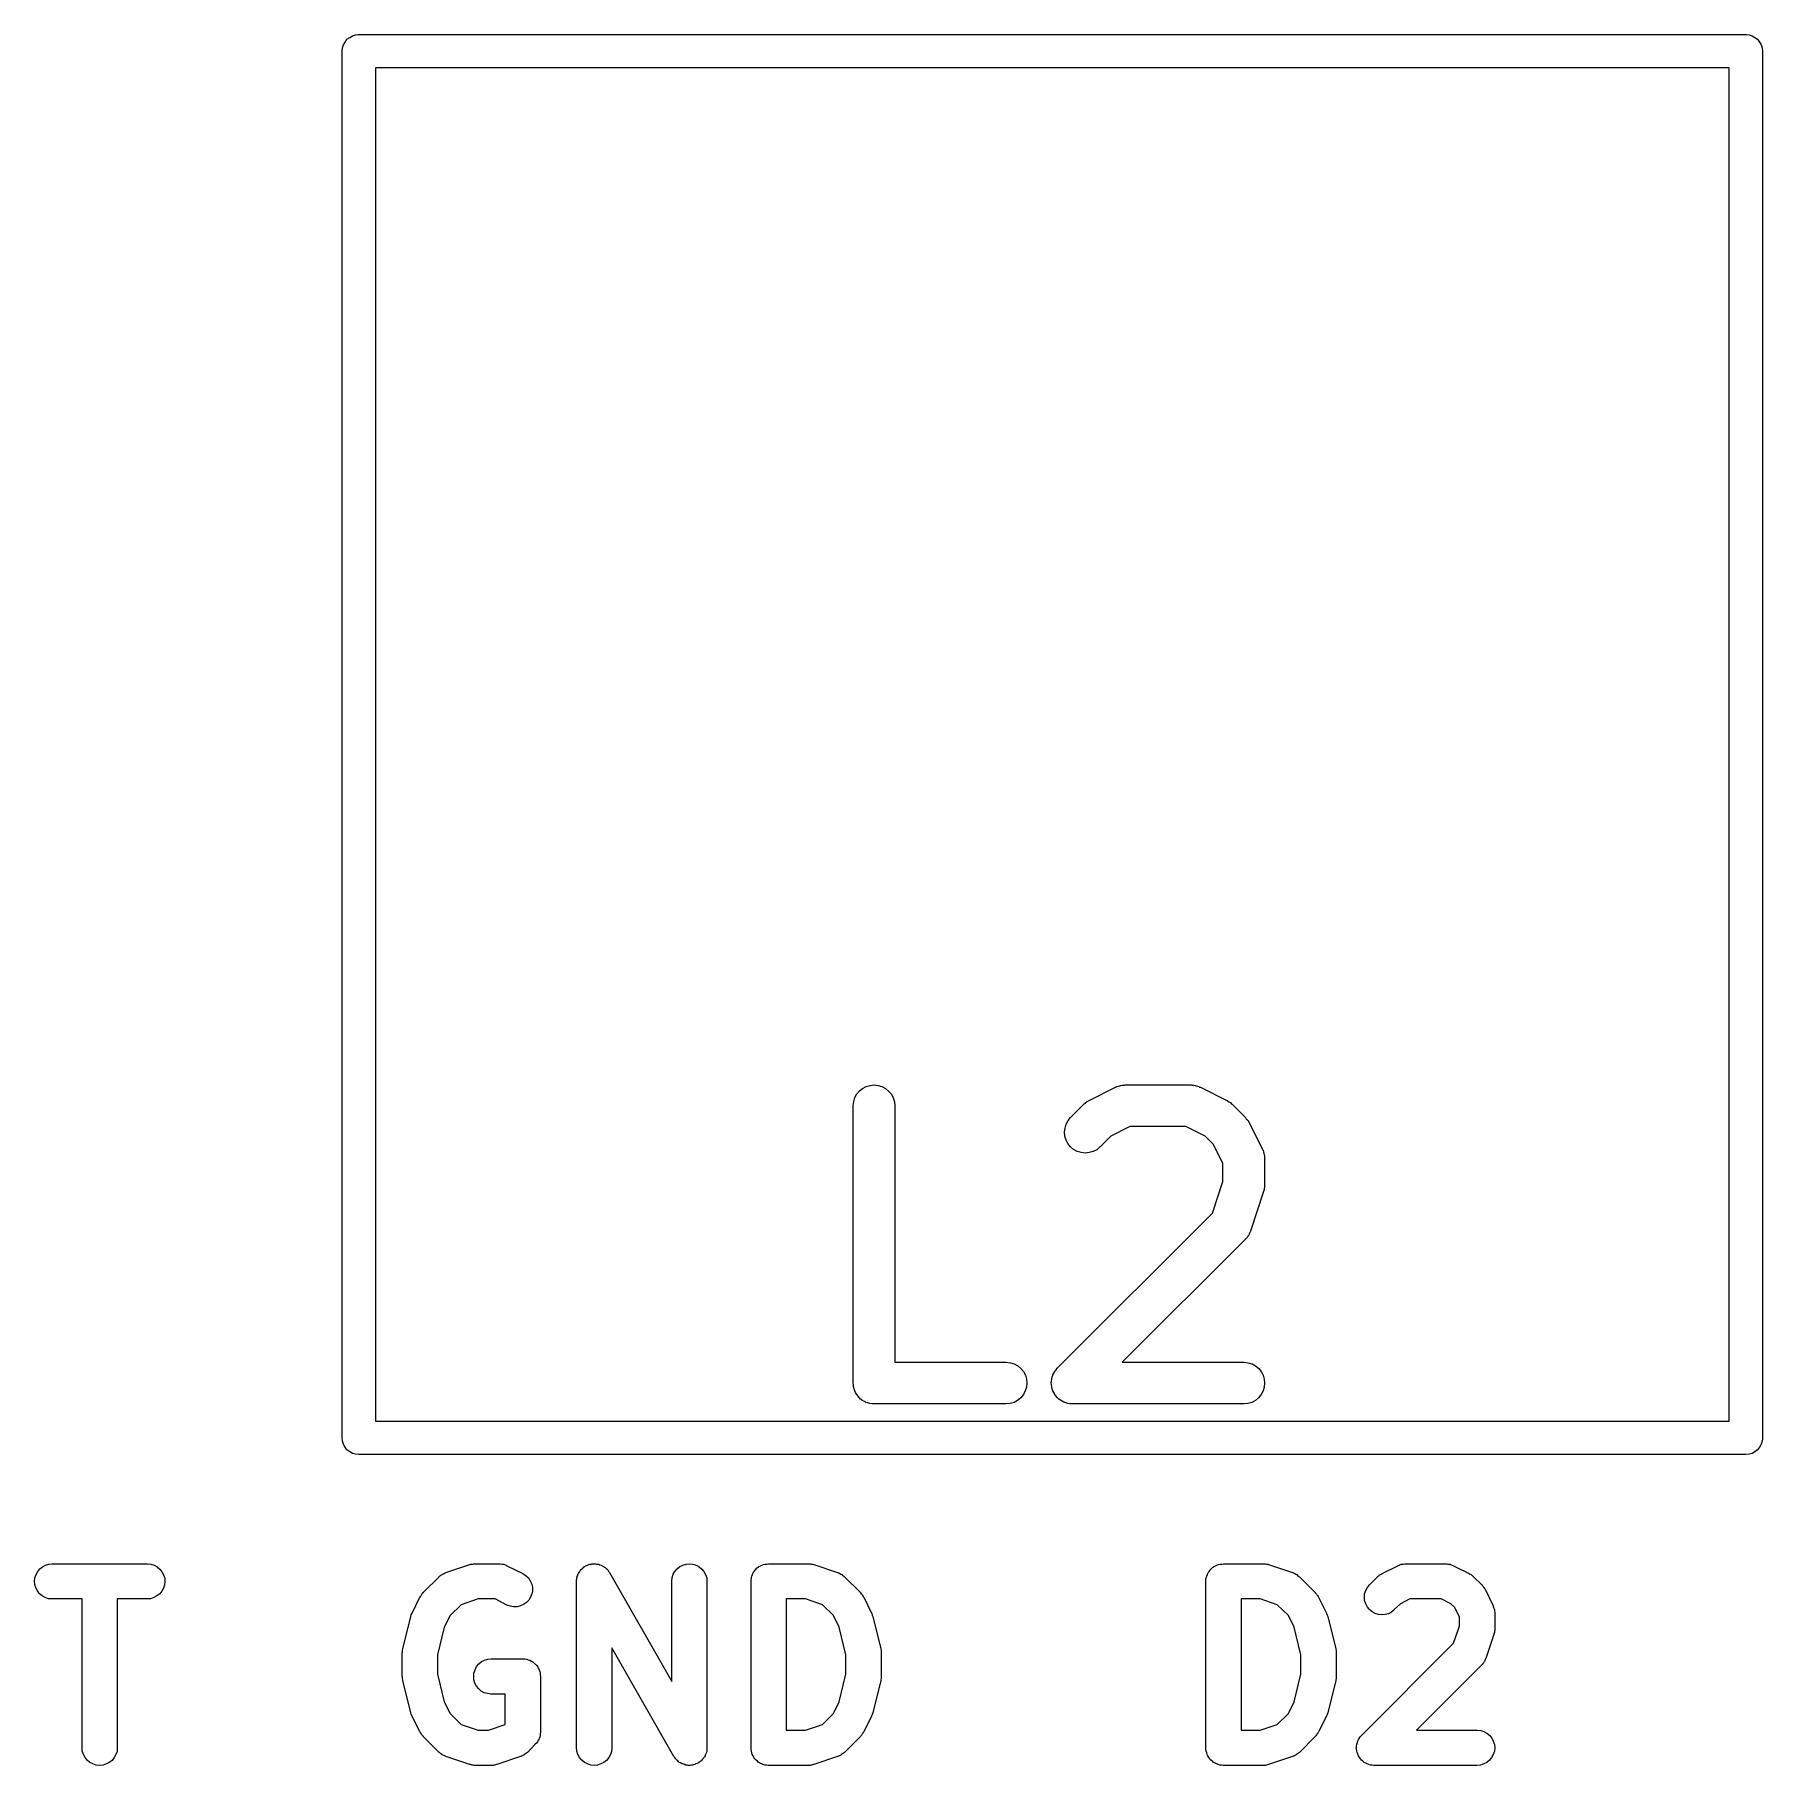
# Model space of a CAD drawing. Extents: x 100.6 to 144.5, y -108 to -92.
# Drawn here: x 111.33 to 117.56, y -106.43 to -100.19 of the extents above; entities that cross this region are included whole.
import ezdxf

# ---------------------------------------------------------------- set-up
doc = ezdxf.new("R2010")
doc.units = 0
doc.header["$MEASUREMENT"] = 0
doc.layers.add('BLACK', color=7, linetype='CONTINUOUS')

msp = doc.modelspace()

# ---------------------------------------------------------------- linework, layer by layer
at = {"layer": 'BLACK', "linetype": 'CONTINUOUS'}
for p, q in [((112.441, -100.238), (112.444, -100.227)), ((112.444, -100.227), (112.45, -100.217)), ((112.45, -100.217), (112.457, -100.207)), ((112.457, -100.207), (112.467, -100.2)), ((112.467, -100.2), (112.477, -100.194)), ((112.477, -100.194), (112.488, -100.191)), ((112.488, -100.191), (112.497, -100.19)), ((112.497, -100.19), (112.497, -100.19)), ((112.497, -100.19), (112.5, -100.19)), ((112.5, -100.19), (112.503, -100.19)), ((112.503, -100.19), (117.497, -100.19)), ((117.497, -100.19), (117.5, -100.19)), ((117.5, -100.19), (117.503, -100.19)), ((117.503, -100.19), (117.503, -100.19)), ((117.503, -100.19), (117.512, -100.191)), ((117.512, -100.191), (117.523, -100.194)), ((117.523, -100.194), (117.533, -100.2)), ((117.533, -100.2), (117.543, -100.207)), ((117.543, -100.207), (117.55, -100.217)), ((117.55, -100.217), (117.556, -100.227)), ((117.556, -100.227), (117.559, -100.238)), ((112.44, -100.25), (112.441, -100.238)), ((112.44, -100.253), (112.44, -100.25)), ((112.44, -105.247), (112.44, -100.253)), ((117.559, -100.238), (117.56, -100.25)), ((117.56, -100.25), (117.56, -100.253)), ((117.56, -100.253), (117.56, -105.247)), ((112.56, -100.31), (112.56, -105.19)), ((117.44, -100.31), (112.56, -100.31)), ((117.44, -105.19), (117.44, -100.31)), ((114.282, -104.051), (114.284, -104.037)), ((114.284, -104.037), (114.288, -104.023)), ((114.288, -104.023), (114.295, -104.01)), ((114.295, -104.01), (114.305, -103.999)), ((114.305, -103.999), (114.316, -103.99)), ((114.316, -103.99), (114.329, -103.983)), ((114.329, -103.983), (114.343, -103.979)), ((114.343, -103.979), (114.358, -103.977)), ((114.358, -103.977), (114.372, -103.979)), ((114.372, -103.979), (114.386, -103.983)), ((114.386, -103.983), (114.399, -103.99)), ((114.399, -103.99), (114.41, -104)), ((114.41, -104), (114.42, -104.011)), ((114.42, -104.011), (114.426, -104.024)), ((114.426, -104.024), (114.431, -104.038)), ((115.123, -104.039), (115.126, -104.037)), ((115.126, -104.037), (115.13, -104.035)), ((115.13, -104.035), (115.133, -104.033)), ((115.133, -104.033), (115.228, -103.985)), ((115.228, -103.985), (115.229, -103.985)), ((115.229, -103.985), (115.231, -103.984)), ((115.231, -103.984), (115.233, -103.983)), ((115.233, -103.983), (115.238, -103.982)), ((115.238, -103.982), (115.243, -103.98)), ((115.243, -103.98), (115.245, -103.979)), ((115.245, -103.979), (115.247, -103.979)), ((115.247, -103.979), (115.252, -103.978)), ((115.252, -103.978), (115.258, -103.978)), ((115.258, -103.978), (115.26, -103.978)), ((115.26, -103.978), (115.262, -103.977)), ((115.262, -103.977), (115.5, -103.977)), ((115.5, -103.977), (115.501, -103.977)), ((115.501, -103.977), (115.503, -103.978)), ((115.503, -103.978), (115.505, -103.978)), ((115.505, -103.978), (115.511, -103.978)), ((115.511, -103.978), (115.516, -103.979)), ((115.516, -103.979), (115.518, -103.98)), ((115.518, -103.98), (115.52, -103.98)), ((115.52, -103.98), (115.525, -103.982)), ((115.525, -103.982), (115.53, -103.983)), ((115.53, -103.983), (115.531, -103.985)), ((115.531, -103.985), (115.534, -103.985)), ((115.534, -103.985), (115.629, -104.033)), ((115.629, -104.033), (115.63, -104.033)), ((115.63, -104.033), (115.633, -104.036)), ((115.633, -104.036), (115.637, -104.038)), ((114.282, -104.052), (114.282, -104.051)), ((114.282, -105.052), (114.282, -104.052)), ((114.431, -104.038), (114.432, -104.052)), ((114.432, -104.052), (114.432, -104.977)), ((115.057, -104.106), (115.066, -104.095)), ((115.066, -104.095), (115.114, -104.047)), ((115.114, -104.046), (115.118, -104.044)), ((115.114, -104.047), (115.114, -104.046)), ((115.118, -104.044), (115.121, -104.041)), ((115.121, -104.041), (115.123, -104.039)), ((115.637, -104.038), (115.639, -104.04)), ((115.639, -104.04), (115.642, -104.041)), ((115.642, -104.041), (115.645, -104.044)), ((115.645, -104.044), (115.648, -104.047)), ((115.648, -104.047), (115.696, -104.095)), ((115.696, -104.095), (115.697, -104.095)), ((115.697, -104.095), (115.699, -104.099)), ((115.699, -104.099), (115.702, -104.102)), ((115.044, -104.147), (115.046, -104.133)), ((115.045, -104.162), (115.044, -104.147)), ((115.05, -104.176), (115.045, -104.162)), ((115.046, -104.133), (115.05, -104.119)), ((115.05, -104.119), (115.057, -104.106)), ((115.211, -104.162), (115.172, -104.201)), ((115.28, -104.127), (115.211, -104.162)), ((115.482, -104.127), (115.28, -104.127)), ((115.551, -104.162), (115.482, -104.127)), ((115.581, -104.192), (115.551, -104.162)), ((115.702, -104.102), (115.704, -104.104)), ((115.704, -104.104), (115.706, -104.107)), ((115.706, -104.107), (115.708, -104.111)), ((115.708, -104.111), (115.71, -104.114)), ((115.71, -104.114), (115.758, -104.209)), ((115.056, -104.189), (115.05, -104.176)), ((115.066, -104.2), (115.056, -104.189)), ((115.077, -104.21), (115.066, -104.2)), ((115.09, -104.217), (115.077, -104.21)), ((115.104, -104.221), (115.09, -104.217)), ((115.118, -104.223), (115.104, -104.221)), ((115.133, -104.221), (115.118, -104.223)), ((115.147, -104.217), (115.133, -104.221)), ((115.16, -104.211), (115.147, -104.217)), ((115.171, -104.201), (115.16, -104.211)), ((115.172, -104.201), (115.171, -104.201)), ((115.615, -104.261), (115.581, -104.192)), ((115.758, -104.209), (115.758, -104.21)), ((115.758, -104.21), (115.759, -104.212)), ((115.759, -104.212), (115.76, -104.214)), ((115.76, -104.214), (115.761, -104.219)), ((115.761, -104.219), (115.763, -104.224)), ((115.763, -104.224), (115.763, -104.226)), ((115.615, -104.326), (115.615, -104.261)), ((115.763, -104.226), (115.764, -104.228)), ((115.764, -104.228), (115.765, -104.233)), ((115.765, -104.233), (115.765, -104.238)), ((115.765, -104.238), (115.765, -104.241)), ((115.765, -104.241), (115.765, -104.243)), ((115.765, -104.243), (115.765, -104.338)), ((115.577, -104.44), (115.615, -104.326)), ((115.765, -104.348), (115.764, -104.351)), ((115.765, -104.338), (115.765, -104.339)), ((115.765, -104.339), (115.765, -104.343)), ((115.765, -104.343), (115.765, -104.348)), ((115.762, -104.362), (115.714, -104.505)), ((115.763, -104.358), (115.762, -104.362)), ((115.764, -104.354), (115.763, -104.358)), ((115.764, -104.351), (115.764, -104.354)), ((115.018, -104.999), (115.577, -104.44)), ((115.696, -104.534), (115.252, -104.977)), ((115.697, -104.532), (115.696, -104.534)), ((115.699, -104.531), (115.697, -104.532)), ((115.702, -104.527), (115.699, -104.531)), ((115.705, -104.523), (115.702, -104.527)), ((115.706, -104.521), (115.705, -104.523)), ((115.708, -104.519), (115.706, -104.521)), ((115.71, -104.514), (115.708, -104.519)), ((115.712, -104.51), (115.71, -104.514)), ((115.713, -104.508), (115.712, -104.51)), ((115.714, -104.506), (115.713, -104.508)), ((115.714, -104.505), (115.714, -104.506)), ((114.432, -104.977), (114.833, -104.977)), ((114.833, -104.977), (114.834, -104.977)), ((114.834, -104.977), (114.849, -104.979)), ((114.849, -104.979), (114.863, -104.983)), ((114.863, -104.983), (114.876, -104.99)), ((114.876, -104.99), (114.887, -105)), ((114.887, -105), (114.896, -105.011)), ((114.896, -105.011), (114.903, -105.024)), ((114.903, -105.024), (114.907, -105.038)), ((114.998, -105.037), (115, -105.03)), ((115, -105.03), (115.002, -105.024)), ((115.002, -105.023), (115.006, -105.017)), ((115.002, -105.024), (115.002, -105.023)), ((115.002, -105.023), (115.002, -105.023)), ((115.006, -105.017), (115.009, -105.011)), ((115.009, -105.01), (115.014, -105.005)), ((115.009, -105.011), (115.009, -105.01)), ((115.009, -105.011), (115.009, -105.011)), ((115.014, -105.005), (115.018, -104.999)), ((115.252, -104.977), (115.69, -104.977)), ((115.69, -104.977), (115.692, -104.977)), ((115.692, -104.977), (115.706, -104.979)), ((115.706, -104.979), (115.72, -104.983)), ((115.72, -104.983), (115.733, -104.99)), ((115.733, -104.99), (115.744, -105)), ((115.744, -105), (115.753, -105.011)), ((115.753, -105.011), (115.76, -105.024)), ((115.76, -105.024), (115.764, -105.038)), ((114.283, -105.059), (114.282, -105.052)), ((114.283, -105.066), (114.283, -105.059)), ((114.284, -105.067), (114.283, -105.066)), ((114.286, -105.074), (114.284, -105.067)), ((114.284, -105.067), (114.284, -105.067)), ((114.288, -105.08), (114.286, -105.074)), ((114.288, -105.081), (114.288, -105.08)), ((114.291, -105.087), (114.288, -105.081)), ((114.288, -105.081), (114.288, -105.081)), ((114.294, -105.093), (114.291, -105.087)), ((114.295, -105.094), (114.294, -105.093)), ((114.299, -105.099), (114.295, -105.094)), ((114.295, -105.094), (114.295, -105.094)), ((114.896, -105.094), (114.886, -105.106)), ((114.902, -105.081), (114.896, -105.094)), ((114.907, -105.067), (114.902, -105.081)), ((114.907, -105.038), (114.908, -105.053)), ((114.908, -105.053), (114.907, -105.067)), ((114.996, -105.052), (114.997, -105.045)), ((114.997, -105.059), (114.996, -105.052)), ((114.996, -105.052), (114.996, -105.052)), ((114.996, -105.052), (114.996, -105.052)), ((114.997, -105.045), (114.998, -105.038)), ((114.998, -105.066), (114.997, -105.059)), ((114.998, -105.038), (114.998, -105.037)), ((114.998, -105.037), (114.998, -105.037)), ((114.998, -105.067), (114.998, -105.066)), ((115, -105.073), (114.998, -105.067)), ((114.998, -105.067), (114.998, -105.067)), ((115.002, -105.08), (115, -105.073)), ((115.002, -105.081), (115.002, -105.08)), ((115.005, -105.087), (115.002, -105.081)), ((115.002, -105.081), (115.002, -105.081)), ((115.009, -105.093), (115.005, -105.087)), ((115.009, -105.094), (115.009, -105.093)), ((115.013, -105.099), (115.009, -105.094)), ((115.009, -105.094), (115.009, -105.094)), ((115.753, -105.094), (115.743, -105.106)), ((115.76, -105.081), (115.753, -105.094)), ((115.764, -105.067), (115.76, -105.081)), ((115.764, -105.038), (115.765, -105.053)), ((115.765, -105.053), (115.764, -105.067)), ((114.304, -105.105), (114.299, -105.099)), ((114.309, -105.11), (114.304, -105.105)), ((114.304, -105.105), (114.304, -105.105)), ((114.304, -105.105), (114.304, -105.105)), ((114.315, -105.114), (114.309, -105.11)), ((114.315, -105.115), (114.315, -105.114)), ((114.315, -105.114), (114.315, -105.114)), ((114.321, -105.118), (114.315, -105.115)), ((114.328, -105.121), (114.321, -105.118)), ((114.328, -105.122), (114.328, -105.121)), ((114.328, -105.121), (114.328, -105.121)), ((114.335, -105.124), (114.328, -105.122)), ((114.342, -105.126), (114.335, -105.124)), ((114.349, -105.127), (114.342, -105.126)), ((114.342, -105.126), (114.342, -105.126)), ((114.342, -105.126), (114.342, -105.126)), ((114.356, -105.127), (114.349, -105.127)), ((114.357, -105.127), (114.356, -105.127)), ((114.833, -105.127), (114.357, -105.127)), ((114.357, -105.127), (114.357, -105.127)), ((114.357, -105.127), (114.357, -105.127)), ((114.357, -105.127), (114.357, -105.127)), ((114.848, -105.126), (114.833, -105.127)), ((114.862, -105.122), (114.848, -105.126)), ((114.875, -105.115), (114.862, -105.122)), ((114.886, -105.106), (114.875, -105.115)), ((115.018, -105.105), (115.013, -105.099)), ((115.024, -105.11), (115.018, -105.105)), ((115.018, -105.105), (115.018, -105.105)), ((115.018, -105.105), (115.018, -105.105)), ((115.029, -105.114), (115.024, -105.11)), ((115.036, -105.118), (115.029, -105.114)), ((115.029, -105.114), (115.029, -105.114)), ((115.029, -105.114), (115.029, -105.114)), ((115.042, -105.121), (115.036, -105.118)), ((115.049, -105.124), (115.042, -105.121)), ((115.042, -105.121), (115.042, -105.121)), ((115.042, -105.121), (115.042, -105.121)), ((115.056, -105.126), (115.049, -105.124)), ((115.063, -105.127), (115.056, -105.126)), ((115.056, -105.126), (115.056, -105.126)), ((115.056, -105.126), (115.056, -105.126)), ((115.07, -105.127), (115.063, -105.127)), ((115.071, -105.127), (115.07, -105.127)), ((115.69, -105.127), (115.071, -105.127)), ((115.071, -105.127), (115.071, -105.127)), ((115.071, -105.127), (115.071, -105.127)), ((115.071, -105.127), (115.071, -105.127)), ((115.705, -105.126), (115.69, -105.127)), ((115.719, -105.122), (115.705, -105.126)), ((115.732, -105.115), (115.719, -105.122)), ((115.743, -105.106), (115.732, -105.115)), ((112.56, -105.19), (117.44, -105.19)), ((112.44, -105.25), (112.44, -105.247)), ((112.441, -105.262), (112.44, -105.25)), ((112.444, -105.273), (112.441, -105.262)), ((112.447, -105.278), (112.444, -105.273)), ((112.45, -105.283), (112.447, -105.278)), ((112.457, -105.293), (112.45, -105.283)), ((117.55, -105.283), (117.543, -105.293)), ((117.556, -105.273), (117.55, -105.283)), ((117.559, -105.262), (117.556, -105.273)), ((117.56, -105.253), (117.559, -105.262)), ((117.56, -105.247), (117.56, -105.25)), ((117.56, -105.25), (117.56, -105.253)), ((117.56, -105.253), (117.56, -105.253)), ((112.467, -105.3), (112.457, -105.293)), ((112.477, -105.306), (112.467, -105.3)), ((112.488, -105.309), (112.477, -105.306)), ((112.5, -105.31), (112.488, -105.309)), ((112.503, -105.31), (112.5, -105.31)), ((117.497, -105.31), (112.503, -105.31)), ((117.5, -105.31), (117.497, -105.31)), ((117.512, -105.309), (117.5, -105.31)), ((117.523, -105.306), (117.512, -105.309)), ((117.533, -105.3), (117.523, -105.306)), ((117.543, -105.293), (117.533, -105.3)), ((111.342, -105.732), (111.35, -105.722)), ((111.35, -105.722), (111.359, -105.715)), ((111.359, -105.715), (111.37, -105.709)), ((111.37, -105.709), (111.382, -105.705)), ((111.382, -105.705), (111.394, -105.704)), ((111.394, -105.704), (111.737, -105.704)), ((111.737, -105.704), (111.738, -105.704)), ((111.738, -105.704), (111.75, -105.705)), ((111.75, -105.705), (111.762, -105.709)), ((111.762, -105.709), (111.773, -105.715)), ((111.773, -105.715), (111.783, -105.723)), ((112.814, -105.736), (112.9, -105.707)), ((112.9, -105.707), (112.901, -105.707)), ((112.901, -105.707), (112.904, -105.706)), ((112.904, -105.706), (112.908, -105.705)), ((112.908, -105.705), (112.91, -105.705)), ((112.91, -105.705), (112.913, -105.704)), ((112.913, -105.704), (112.916, -105.704)), ((112.916, -105.704), (112.92, -105.704)), ((112.92, -105.704), (113.006, -105.704)), ((113.006, -105.704), (113.007, -105.704)), ((113.007, -105.704), (113.008, -105.704)), ((113.008, -105.704), (113.01, -105.704)), ((113.01, -105.704), (113.015, -105.705)), ((113.015, -105.705), (113.019, -105.705)), ((113.019, -105.705), (113.021, -105.706)), ((113.021, -105.706), (113.023, -105.706)), ((113.023, -105.706), (113.027, -105.708)), ((113.027, -105.708), (113.031, -105.709)), ((113.031, -105.709), (113.032, -105.71)), ((113.032, -105.71), (113.034, -105.711)), ((113.034, -105.711), (113.091, -105.739)), ((113.302, -105.725), (113.304, -105.722)), ((113.304, -105.722), (113.306, -105.721)), ((113.306, -105.721), (113.307, -105.719)), ((113.307, -105.719), (113.311, -105.717)), ((113.311, -105.717), (113.314, -105.714)), ((113.314, -105.714), (113.316, -105.713)), ((113.316, -105.713), (113.317, -105.712)), ((113.317, -105.712), (113.321, -105.71)), ((113.321, -105.71), (113.325, -105.709)), ((113.325, -105.709), (113.327, -105.708)), ((113.327, -105.708), (113.329, -105.707)), ((113.329, -105.707), (113.333, -105.706)), ((113.333, -105.706), (113.337, -105.705)), ((113.337, -105.705), (113.339, -105.705)), ((113.339, -105.705), (113.341, -105.704)), ((113.341, -105.704), (113.345, -105.704)), ((113.345, -105.704), (113.349, -105.704)), ((113.349, -105.704), (113.351, -105.704)), ((113.351, -105.704), (113.353, -105.704)), ((113.353, -105.704), (113.357, -105.705)), ((113.357, -105.705), (113.361, -105.705)), ((113.361, -105.705), (113.363, -105.706)), ((113.363, -105.706), (113.365, -105.706)), ((113.365, -105.706), (113.369, -105.708)), ((113.369, -105.708), (113.373, -105.709)), ((113.373, -105.709), (113.375, -105.71)), ((113.375, -105.71), (113.377, -105.711)), ((113.377, -105.711), (113.38, -105.713)), ((113.38, -105.713), (113.384, -105.715)), ((113.384, -105.715), (113.386, -105.716)), ((113.386, -105.716), (113.388, -105.717)), ((113.388, -105.717), (113.39, -105.72)), ((113.39, -105.72), (113.394, -105.723)), ((113.639, -105.732), (113.647, -105.722)), ((113.647, -105.722), (113.657, -105.714)), ((113.657, -105.714), (113.668, -105.709)), ((113.668, -105.709), (113.68, -105.705)), ((113.68, -105.705), (113.692, -105.704)), ((113.692, -105.704), (113.704, -105.705)), ((113.704, -105.705), (113.716, -105.709)), ((113.716, -105.709), (113.727, -105.715)), ((113.727, -105.715), (113.736, -105.723)), ((113.929, -105.727), (113.932, -105.722)), ((113.932, -105.722), (113.933, -105.722)), ((113.933, -105.722), (113.937, -105.718)), ((113.933, -105.722), (113.933, -105.722)), ((113.937, -105.718), (113.942, -105.715)), ((113.942, -105.714), (113.948, -105.712)), ((113.942, -105.715), (113.942, -105.714)), ((113.942, -105.714), (113.942, -105.714)), ((113.948, -105.712), (113.953, -105.709)), ((113.953, -105.709), (113.959, -105.707)), ((113.953, -105.709), (113.953, -105.709)), ((113.953, -105.709), (113.953, -105.709)), ((113.959, -105.707), (113.965, -105.705)), ((113.965, -105.705), (113.965, -105.705)), ((113.965, -105.705), (113.965, -105.705)), ((113.965, -105.705), (113.971, -105.705)), ((113.971, -105.705), (113.977, -105.704)), ((113.977, -105.704), (114.12, -105.704)), ((114.12, -105.704), (114.121, -105.704)), ((114.121, -105.704), (114.124, -105.704)), ((114.124, -105.704), (114.128, -105.704)), ((114.128, -105.704), (114.131, -105.705)), ((114.131, -105.705), (114.133, -105.705)), ((114.133, -105.705), (114.137, -105.706)), ((114.137, -105.706), (114.14, -105.707)), ((114.14, -105.707), (114.226, -105.736)), ((115.569, -105.727), (115.572, -105.722)), ((115.572, -105.722), (115.573, -105.722)), ((115.573, -105.722), (115.577, -105.718)), ((115.573, -105.722), (115.573, -105.722)), ((115.577, -105.718), (115.582, -105.715)), ((115.582, -105.714), (115.588, -105.712)), ((115.582, -105.715), (115.582, -105.714)), ((115.582, -105.714), (115.582, -105.714)), ((115.588, -105.712), (115.593, -105.709)), ((115.593, -105.709), (115.599, -105.707)), ((115.593, -105.709), (115.593, -105.709)), ((115.593, -105.709), (115.593, -105.709)), ((115.599, -105.707), (115.605, -105.705)), ((115.605, -105.705), (115.605, -105.705)), ((115.605, -105.705), (115.605, -105.705)), ((115.605, -105.705), (115.611, -105.705)), ((115.611, -105.705), (115.617, -105.704)), ((115.617, -105.704), (115.76, -105.704)), ((115.76, -105.704), (115.761, -105.704)), ((115.761, -105.704), (115.764, -105.704)), ((115.764, -105.704), (115.768, -105.704)), ((115.768, -105.704), (115.771, -105.705)), ((115.771, -105.705), (115.773, -105.705)), ((115.773, -105.705), (115.777, -105.706)), ((115.777, -105.706), (115.78, -105.707)), ((115.78, -105.707), (115.866, -105.736)), ((116.189, -105.739), (116.246, -105.711)), ((116.246, -105.711), (116.247, -105.71)), ((116.247, -105.71), (116.248, -105.71)), ((116.248, -105.71), (116.25, -105.709)), ((116.25, -105.709), (116.254, -105.707)), ((116.254, -105.707), (116.258, -105.706)), ((116.258, -105.706), (116.26, -105.706)), ((116.26, -105.706), (116.262, -105.705)), ((116.262, -105.705), (116.266, -105.705)), ((116.266, -105.705), (116.271, -105.704)), ((116.271, -105.704), (116.272, -105.704)), ((116.272, -105.704), (116.274, -105.704)), ((116.274, -105.704), (116.417, -105.704)), ((116.417, -105.704), (116.418, -105.704)), ((116.418, -105.704), (116.42, -105.704)), ((116.42, -105.704), (116.422, -105.704)), ((116.422, -105.704), (116.426, -105.705)), ((116.426, -105.705), (116.43, -105.705)), ((116.43, -105.705), (116.432, -105.706)), ((116.432, -105.706), (116.434, -105.706)), ((116.434, -105.706), (116.438, -105.708)), ((116.438, -105.708), (116.442, -105.709)), ((116.442, -105.709), (116.444, -105.71)), ((116.444, -105.71), (116.446, -105.711)), ((116.446, -105.711), (116.503, -105.739)), ((111.331, -105.767), (111.332, -105.755)), ((111.332, -105.779), (111.331, -105.767)), ((111.332, -105.755), (111.336, -105.743)), ((111.335, -105.791), (111.332, -105.779)), ((111.336, -105.743), (111.342, -105.732)), ((111.783, -105.723), (111.79, -105.733)), ((111.79, -105.733), (111.796, -105.744)), ((111.796, -105.744), (111.8, -105.756)), ((111.799, -105.78), (111.796, -105.792)), ((111.801, -105.768), (111.799, -105.78)), ((111.8, -105.756), (111.801, -105.768)), ((112.732, -105.808), (112.789, -105.751)), ((112.789, -105.751), (112.79, -105.75)), ((112.79, -105.75), (112.791, -105.749)), ((112.791, -105.749), (112.793, -105.748)), ((112.793, -105.748), (112.796, -105.745)), ((112.796, -105.745), (112.8, -105.743)), ((112.8, -105.743), (112.801, -105.742)), ((112.801, -105.742), (112.803, -105.741)), ((112.803, -105.741), (112.807, -105.739)), ((112.807, -105.739), (112.811, -105.737)), ((112.811, -105.737), (112.812, -105.737)), ((112.812, -105.737), (112.814, -105.736)), ((113.091, -105.739), (113.092, -105.74)), ((113.092, -105.74), (113.102, -105.746)), ((113.102, -105.746), (113.111, -105.755)), ((113.111, -105.755), (113.118, -105.765)), ((113.118, -105.765), (113.123, -105.777)), ((113.123, -105.777), (113.126, -105.789)), ((113.285, -105.762), (113.286, -105.758)), ((113.285, -105.764), (113.285, -105.762)), ((113.285, -105.767), (113.285, -105.764)), ((113.285, -106.367), (113.285, -105.767)), ((113.285, -105.767), (113.285, -105.767)), ((113.286, -105.754), (113.287, -105.752)), ((113.286, -105.758), (113.286, -105.754)), ((113.287, -105.75), (113.289, -105.746)), ((113.287, -105.752), (113.287, -105.75)), ((113.289, -105.746), (113.29, -105.742)), ((113.29, -105.742), (113.291, -105.741)), ((113.291, -105.741), (113.292, -105.739)), ((113.292, -105.739), (113.294, -105.735)), ((113.294, -105.735), (113.296, -105.732)), ((113.296, -105.732), (113.298, -105.73)), ((113.298, -105.73), (113.299, -105.728)), ((113.299, -105.728), (113.302, -105.725)), ((113.394, -105.723), (113.395, -105.724)), ((113.395, -105.724), (113.397, -105.726)), ((113.397, -105.726), (113.399, -105.729)), ((113.399, -105.729), (113.401, -105.732)), ((113.401, -105.732), (113.402, -105.734)), ((113.402, -105.734), (113.404, -105.736)), ((113.404, -105.736), (113.628, -106.128)), ((113.628, -105.767), (113.629, -105.754)), ((113.628, -106.128), (113.628, -105.767)), ((113.628, -105.767), (113.628, -105.767)), ((113.629, -105.754), (113.633, -105.742)), ((113.633, -105.742), (113.639, -105.732)), ((113.736, -105.723), (113.744, -105.732)), ((113.744, -105.732), (113.75, -105.743)), ((113.75, -105.743), (113.754, -105.755)), ((113.754, -105.755), (113.755, -105.767)), ((113.755, -105.767), (113.755, -106.367)), ((113.914, -105.761), (113.915, -105.755)), ((113.914, -105.767), (113.914, -105.761)), ((113.914, -106.367), (113.914, -105.767)), ((113.914, -105.767), (113.914, -105.767)), ((113.914, -105.767), (113.914, -105.767)), ((113.914, -105.767), (113.914, -105.767)), ((113.914, -105.767), (113.914, -105.767)), ((113.915, -105.754), (113.917, -105.749)), ((113.915, -105.755), (113.915, -105.754)), ((113.915, -105.754), (113.915, -105.754)), ((113.917, -105.749), (113.919, -105.743)), ((113.919, -105.742), (113.922, -105.737)), ((113.919, -105.743), (113.919, -105.742)), ((113.919, -105.743), (113.919, -105.743)), ((113.922, -105.737), (113.924, -105.732)), ((113.924, -105.732), (113.925, -105.732)), ((113.925, -105.732), (113.929, -105.727)), ((113.925, -105.732), (113.925, -105.732)), ((114.226, -105.736), (114.227, -105.736)), ((114.227, -105.736), (114.228, -105.737)), ((114.228, -105.737), (114.23, -105.737)), ((114.23, -105.737), (114.234, -105.739)), ((114.234, -105.739), (114.238, -105.741)), ((114.238, -105.741), (114.239, -105.742)), ((114.239, -105.742), (114.241, -105.743)), ((114.241, -105.743), (114.244, -105.746)), ((114.244, -105.746), (114.248, -105.749)), ((114.248, -105.749), (114.249, -105.75)), ((114.249, -105.75), (114.251, -105.751)), ((114.251, -105.751), (114.308, -105.808)), ((115.554, -105.761), (115.555, -105.755)), ((115.554, -105.767), (115.554, -105.761)), ((115.554, -106.367), (115.554, -105.767)), ((115.554, -105.767), (115.554, -105.767)), ((115.554, -105.767), (115.554, -105.767)), ((115.554, -105.767), (115.554, -105.767)), ((115.554, -105.767), (115.554, -105.767)), ((115.555, -105.754), (115.557, -105.749)), ((115.555, -105.755), (115.555, -105.754)), ((115.555, -105.754), (115.555, -105.754)), ((115.557, -105.749), (115.559, -105.743)), ((115.559, -105.742), (115.562, -105.737)), ((115.559, -105.743), (115.559, -105.742)), ((115.559, -105.743), (115.559, -105.743)), ((115.562, -105.737), (115.564, -105.732)), ((115.564, -105.732), (115.565, -105.732)), ((115.565, -105.732), (115.569, -105.727)), ((115.565, -105.732), (115.565, -105.732)), ((115.866, -105.736), (115.867, -105.736)), ((115.867, -105.736), (115.868, -105.737)), ((115.868, -105.737), (115.87, -105.737)), ((115.87, -105.737), (115.874, -105.739)), ((115.874, -105.739), (115.878, -105.741)), ((115.878, -105.741), (115.879, -105.742)), ((115.879, -105.742), (115.881, -105.743)), ((115.881, -105.743), (115.884, -105.746)), ((115.884, -105.746), (115.888, -105.749)), ((115.888, -105.749), (115.889, -105.75)), ((115.889, -105.75), (115.891, -105.751)), ((115.891, -105.751), (115.948, -105.808)), ((116.136, -105.789), (116.144, -105.78)), ((116.144, -105.78), (116.172, -105.751)), ((116.172, -105.751), (116.173, -105.75)), ((116.173, -105.75), (116.176, -105.748)), ((116.176, -105.748), (116.178, -105.746)), ((116.178, -105.746), (116.18, -105.744)), ((116.18, -105.744), (116.183, -105.743)), ((116.183, -105.743), (116.186, -105.741)), ((116.186, -105.741), (116.189, -105.739)), ((116.503, -105.739), (116.503, -105.74)), ((116.503, -105.74), (116.506, -105.742)), ((116.506, -105.742), (116.51, -105.743)), ((116.51, -105.743), (116.512, -105.745)), ((116.512, -105.745), (116.514, -105.746)), ((116.514, -105.746), (116.516, -105.749)), ((116.516, -105.749), (116.519, -105.751)), ((116.519, -105.751), (116.548, -105.78)), ((116.548, -105.78), (116.548, -105.78)), ((116.548, -105.78), (116.551, -105.783)), ((116.551, -105.783), (116.553, -105.786)), ((111.341, -105.802), (111.335, -105.791)), ((111.349, -105.812), (111.341, -105.802)), ((111.358, -105.82), (111.349, -105.812)), ((111.369, -105.826), (111.358, -105.82)), ((111.381, -105.83), (111.369, -105.826)), ((111.393, -105.831), (111.381, -105.83)), ((111.394, -105.831), (111.393, -105.831)), ((111.502, -105.831), (111.394, -105.831)), ((111.502, -106.367), (111.502, -105.831)), ((111.737, -105.831), (111.629, -105.831)), ((111.629, -105.831), (111.629, -106.367)), ((111.749, -105.83), (111.737, -105.831)), ((111.761, -105.826), (111.749, -105.83)), ((111.772, -105.82), (111.761, -105.826)), ((111.782, -105.812), (111.772, -105.82)), ((111.79, -105.803), (111.782, -105.812)), ((111.796, -105.792), (111.79, -105.803)), ((112.692, -105.882), (112.72, -105.825)), ((112.72, -105.825), (112.721, -105.824)), ((112.721, -105.824), (112.723, -105.821)), ((112.723, -105.821), (112.724, -105.818)), ((112.724, -105.818), (112.726, -105.816)), ((112.726, -105.816), (112.727, -105.814)), ((112.727, -105.814), (112.73, -105.811)), ((112.73, -105.811), (112.732, -105.808)), ((112.93, -105.831), (112.869, -105.852)), ((112.991, -105.831), (112.93, -105.831)), ((113.034, -105.853), (112.991, -105.831)), ((113.104, -105.844), (113.094, -105.851)), ((113.113, -105.835), (113.104, -105.844)), ((113.119, -105.825), (113.113, -105.835)), ((113.124, -105.813), (113.119, -105.825)), ((113.126, -105.801), (113.124, -105.813)), ((113.126, -105.789), (113.126, -105.801)), ((114.041, -105.831), (114.041, -106.304)), ((114.11, -105.831), (114.041, -105.831)), ((114.171, -105.852), (114.11, -105.831)), ((114.308, -105.808), (114.308, -105.809)), ((114.308, -105.809), (114.311, -105.812)), ((114.311, -105.812), (114.313, -105.814)), ((114.313, -105.814), (114.314, -105.816)), ((114.314, -105.816), (114.316, -105.819)), ((114.316, -105.819), (114.318, -105.822)), ((114.318, -105.822), (114.32, -105.825)), ((114.32, -105.825), (114.348, -105.882)), ((115.681, -105.831), (115.681, -106.304)), ((115.75, -105.831), (115.681, -105.831)), ((115.811, -105.852), (115.75, -105.831)), ((115.948, -105.808), (115.948, -105.809)), ((115.948, -105.809), (115.951, -105.812)), ((115.951, -105.812), (115.953, -105.814)), ((115.953, -105.814), (115.954, -105.816)), ((115.954, -105.816), (115.956, -105.819)), ((115.956, -105.819), (115.958, -105.822)), ((115.958, -105.822), (115.96, -105.825)), ((115.96, -105.825), (115.988, -105.882)), ((116.125, -105.824), (116.126, -105.812)), ((116.126, -105.837), (116.125, -105.824)), ((116.126, -105.812), (116.13, -105.8)), ((116.13, -105.849), (116.126, -105.837)), ((116.13, -105.8), (116.136, -105.789)), ((116.289, -105.831), (116.255, -105.848)), ((116.402, -105.831), (116.289, -105.831)), ((116.437, -105.848), (116.402, -105.831)), ((116.553, -105.786), (116.554, -105.788)), ((116.554, -105.788), (116.556, -105.79)), ((116.556, -105.79), (116.558, -105.793)), ((116.558, -105.793), (116.56, -105.796)), ((116.56, -105.796), (116.588, -105.853)), ((112.658, -106.009), (112.687, -105.895)), ((112.687, -105.893), (112.689, -105.888)), ((112.687, -105.894), (112.687, -105.893)), ((112.687, -105.895), (112.687, -105.894)), ((112.687, -105.894), (112.687, -105.894)), ((112.689, -105.888), (112.692, -105.882)), ((112.692, -105.882), (112.692, -105.882)), ((112.692, -105.882), (112.692, -105.882)), ((112.829, -105.891), (112.808, -105.932)), ((112.869, -105.852), (112.829, -105.891)), ((113.046, -105.857), (113.034, -105.853)), ((113.058, -105.859), (113.046, -105.857)), ((113.071, -105.859), (113.058, -105.859)), ((113.083, -105.856), (113.071, -105.859)), ((113.094, -105.851), (113.083, -105.856)), ((114.211, -105.891), (114.171, -105.852)), ((114.232, -105.932), (114.211, -105.891)), ((114.348, -105.882), (114.349, -105.883)), ((114.349, -105.883), (114.349, -105.883)), ((114.349, -105.883), (114.349, -105.883)), ((114.349, -105.883), (114.351, -105.889)), ((114.351, -105.889), (114.353, -105.894)), ((114.353, -105.894), (114.353, -105.895)), ((114.353, -105.895), (114.353, -105.895)), ((114.353, -105.895), (114.382, -106.009)), ((115.851, -105.891), (115.811, -105.852)), ((115.872, -105.932), (115.851, -105.891)), ((115.988, -105.882), (115.989, -105.883)), ((115.989, -105.883), (115.989, -105.883)), ((115.989, -105.883), (115.989, -105.883)), ((115.989, -105.883), (115.991, -105.889)), ((115.991, -105.889), (115.993, -105.894)), ((115.993, -105.894), (115.993, -105.895)), ((115.993, -105.895), (115.993, -105.895)), ((115.993, -105.895), (116.022, -106.009)), ((116.136, -105.86), (116.13, -105.849)), ((116.143, -105.869), (116.136, -105.86)), ((116.153, -105.877), (116.143, -105.869)), ((116.164, -105.883), (116.153, -105.877)), ((116.176, -105.887), (116.164, -105.883)), ((116.188, -105.888), (116.176, -105.887)), ((116.2, -105.887), (116.188, -105.888)), ((116.212, -105.884), (116.2, -105.887)), ((116.223, -105.878), (116.212, -105.884)), ((116.233, -105.87), (116.223, -105.878)), ((116.255, -105.848), (116.233, -105.869)), ((116.233, -105.869), (116.233, -105.87)), ((116.451, -105.862), (116.437, -105.848)), ((116.468, -105.897), (116.451, -105.862)), ((116.468, -105.929), (116.468, -105.897)), ((116.588, -105.853), (116.589, -105.854)), ((116.589, -105.854), (116.589, -105.856)), ((116.589, -105.856), (116.59, -105.858)), ((116.59, -105.858), (116.591, -105.862)), ((116.591, -105.862), (116.593, -105.866)), ((116.593, -105.866), (116.593, -105.868)), ((116.593, -105.868), (116.594, -105.869)), ((116.594, -105.869), (116.594, -105.874)), ((116.594, -105.874), (116.595, -105.878)), ((116.595, -105.878), (116.595, -105.88)), ((116.595, -105.88), (116.595, -105.882)), ((116.595, -105.882), (116.595, -105.939)), ((112.808, -105.932), (112.783, -106.032)), ((114.256, -106.032), (114.232, -105.932)), ((115.896, -106.032), (115.872, -105.932)), ((116.447, -105.99), (116.468, -105.929)), ((116.592, -105.959), (116.563, -106.045)), ((116.594, -105.952), (116.592, -105.955)), ((116.592, -105.955), (116.592, -105.959)), ((116.595, -105.943), (116.594, -105.947)), ((116.594, -105.947), (116.594, -105.949)), ((116.594, -105.949), (116.594, -105.952)), ((116.595, -105.939), (116.595, -105.94)), ((116.595, -105.94), (116.595, -105.943)), ((112.656, -106.025), (112.657, -106.024)), ((112.656, -106.11), (112.656, -106.025)), ((112.657, -106.016), (112.658, -106.011)), ((112.657, -106.021), (112.657, -106.016)), ((112.657, -106.023), (112.657, -106.021)), ((112.657, -106.024), (112.657, -106.023)), ((112.658, -106.01), (112.658, -106.009)), ((112.658, -106.011), (112.658, -106.01)), ((112.783, -106.032), (112.783, -106.102)), ((113.636, -106.399), (113.412, -106.007)), ((113.412, -106.007), (113.412, -106.367)), ((114.256, -106.102), (114.256, -106.032)), ((114.382, -106.009), (114.382, -106.01)), ((114.382, -106.01), (114.382, -106.011)), ((114.382, -106.011), (114.382, -106.012)), ((114.382, -106.012), (114.383, -106.017)), ((114.383, -106.017), (114.383, -106.022)), ((114.383, -106.022), (114.383, -106.023)), ((114.383, -106.023), (114.383, -106.025)), ((114.383, -106.025), (114.383, -106.11)), ((115.896, -106.102), (115.896, -106.032)), ((116.022, -106.009), (116.022, -106.01)), ((116.022, -106.01), (116.022, -106.011)), ((116.022, -106.011), (116.022, -106.012)), ((116.022, -106.012), (116.023, -106.017)), ((116.023, -106.017), (116.023, -106.022)), ((116.023, -106.022), (116.023, -106.023)), ((116.023, -106.023), (116.023, -106.025)), ((116.023, -106.025), (116.023, -106.11)), ((116.115, -106.323), (116.447, -105.99)), ((112.915, -106.098), (112.919, -106.086)), ((112.919, -106.086), (112.924, -106.075)), ((112.924, -106.075), (112.932, -106.065)), ((112.932, -106.065), (112.942, -106.057)), ((112.942, -106.057), (112.953, -106.052)), ((112.953, -106.052), (112.965, -106.048)), ((112.965, -106.048), (112.977, -106.047)), ((112.977, -106.047), (113.091, -106.047)), ((113.091, -106.047), (113.092, -106.047)), ((113.092, -106.047), (113.092, -106.047)), ((113.092, -106.047), (113.092, -106.047)), ((113.092, -106.047), (113.092, -106.047)), ((113.092, -106.047), (113.098, -106.047)), ((113.098, -106.047), (113.104, -106.048)), ((113.104, -106.048), (113.104, -106.048)), ((113.104, -106.048), (113.105, -106.048)), ((113.105, -106.048), (113.11, -106.05)), ((113.11, -106.05), (113.116, -106.052)), ((113.116, -106.052), (113.116, -106.052)), ((113.116, -106.052), (113.116, -106.052)), ((113.116, -106.052), (113.122, -106.055)), ((113.122, -106.055), (113.127, -106.058)), ((113.127, -106.058), (113.127, -106.058)), ((113.127, -106.058), (113.127, -106.058)), ((113.127, -106.058), (113.132, -106.062)), ((113.132, -106.062), (113.136, -106.066)), ((113.136, -106.066), (113.137, -106.066)), ((113.137, -106.066), (113.137, -106.066)), ((113.137, -106.066), (113.141, -106.071)), ((113.141, -106.071), (113.144, -106.075)), ((113.144, -106.075), (113.144, -106.075)), ((113.144, -106.075), (113.145, -106.076)), ((113.145, -106.076), (113.147, -106.081)), ((113.147, -106.081), (113.15, -106.086)), ((113.15, -106.086), (113.15, -106.086)), ((113.15, -106.086), (113.15, -106.086)), ((113.15, -106.086), (113.152, -106.092)), ((113.152, -106.092), (113.154, -106.098)), ((116.548, -106.069), (116.313, -106.304)), ((116.549, -106.068), (116.548, -106.069)), ((116.55, -106.067), (116.549, -106.068)), ((116.553, -106.063), (116.55, -106.067)), ((116.556, -106.06), (116.553, -106.063)), ((116.557, -106.058), (116.556, -106.06)), ((116.558, -106.057), (116.557, -106.058)), ((116.559, -106.053), (116.558, -106.057)), ((116.561, -106.049), (116.559, -106.053)), ((116.562, -106.047), (116.561, -106.049)), ((116.563, -106.045), (116.562, -106.047)), ((116.563, -106.045), (116.563, -106.045)), ((112.657, -106.111), (112.656, -106.11)), ((112.657, -106.113), (112.657, -106.111)), ((112.657, -106.118), (112.657, -106.113)), ((112.658, -106.123), (112.657, -106.118)), ((112.658, -106.124), (112.658, -106.123)), ((112.658, -106.125), (112.658, -106.124)), ((112.658, -106.126), (112.658, -106.125)), ((112.687, -106.24), (112.658, -106.126)), ((112.783, -106.102), (112.808, -106.202)), ((112.914, -106.11), (112.915, -106.098)), ((112.915, -106.122), (112.914, -106.11)), ((112.918, -106.134), (112.915, -106.122)), ((112.924, -106.145), (112.918, -106.134)), ((112.932, -106.155), (112.924, -106.145)), ((112.941, -106.163), (112.932, -106.155)), ((113.154, -106.098), (113.154, -106.098)), ((113.154, -106.098), (113.154, -106.098)), ((113.154, -106.098), (113.154, -106.104)), ((113.154, -106.104), (113.155, -106.11)), ((113.155, -106.11), (113.155, -106.31)), ((114.232, -106.202), (114.256, -106.102)), ((114.382, -106.126), (114.353, -106.24)), ((114.383, -106.118), (114.382, -106.123)), ((114.382, -106.123), (114.382, -106.125)), ((114.382, -106.125), (114.382, -106.126)), ((114.383, -106.11), (114.383, -106.111)), ((114.383, -106.111), (114.383, -106.112)), ((114.383, -106.112), (114.383, -106.113)), ((114.383, -106.113), (114.383, -106.118)), ((115.872, -106.202), (115.896, -106.102)), ((116.022, -106.126), (115.993, -106.24)), ((116.023, -106.118), (116.022, -106.123)), ((116.022, -106.123), (116.022, -106.125)), ((116.022, -106.125), (116.022, -106.126)), ((116.023, -106.11), (116.023, -106.111)), ((116.023, -106.111), (116.023, -106.112)), ((116.023, -106.112), (116.023, -106.113)), ((116.023, -106.113), (116.023, -106.118)), ((112.808, -106.202), (112.829, -106.244)), ((112.952, -106.169), (112.941, -106.163)), ((112.964, -106.172), (112.952, -106.169)), ((112.976, -106.174), (112.964, -106.172)), ((112.977, -106.174), (112.976, -106.174)), ((113.028, -106.174), (112.977, -106.174)), ((113.028, -106.284), (113.028, -106.174)), ((114.211, -106.244), (114.232, -106.202)), ((115.851, -106.244), (115.872, -106.202)), ((112.687, -106.241), (112.687, -106.24)), ((112.687, -106.24), (112.687, -106.24)), ((112.689, -106.246), (112.687, -106.241)), ((112.691, -106.252), (112.689, -106.246)), ((112.692, -106.253), (112.691, -106.252)), ((112.691, -106.252), (112.691, -106.252)), ((112.691, -106.252), (112.691, -106.252)), ((112.72, -106.31), (112.692, -106.253)), ((112.829, -106.244), (112.869, -106.283)), ((112.869, -106.283), (112.93, -106.304)), ((112.967, -106.304), (113.028, -106.284)), ((114.11, -106.304), (114.171, -106.283)), ((114.171, -106.283), (114.211, -106.244)), ((114.348, -106.253), (114.32, -106.31)), ((114.351, -106.247), (114.348, -106.252)), ((114.348, -106.252), (114.348, -106.253)), ((114.348, -106.253), (114.348, -106.253)), ((114.353, -106.241), (114.351, -106.247)), ((114.353, -106.24), (114.353, -106.241)), ((114.353, -106.241), (114.353, -106.241)), ((114.353, -106.241), (114.353, -106.241)), ((115.75, -106.304), (115.811, -106.283)), ((115.811, -106.283), (115.851, -106.244)), ((115.988, -106.253), (115.96, -106.31)), ((115.991, -106.247), (115.988, -106.252)), ((115.988, -106.252), (115.988, -106.253)), ((115.988, -106.253), (115.988, -106.253)), ((115.993, -106.241), (115.991, -106.247)), ((115.993, -106.24), (115.993, -106.241)), ((115.993, -106.241), (115.993, -106.241)), ((115.993, -106.241), (115.993, -106.241)), ((112.722, -106.313), (112.72, -106.31)), ((112.724, -106.316), (112.722, -106.313)), ((112.726, -106.318), (112.724, -106.316)), ((112.727, -106.321), (112.726, -106.318)), ((112.729, -106.323), (112.727, -106.321)), ((112.732, -106.326), (112.729, -106.323)), ((112.732, -106.327), (112.732, -106.326)), ((112.789, -106.384), (112.732, -106.327)), ((112.93, -106.304), (112.967, -106.304)), ((113.144, -106.346), (113.14, -106.351)), ((113.147, -106.34), (113.144, -106.346)), ((113.144, -106.346), (113.144, -106.346)), ((113.144, -106.346), (113.144, -106.346)), ((113.15, -106.335), (113.147, -106.34)), ((113.152, -106.329), (113.15, -106.335)), ((113.15, -106.335), (113.15, -106.335)), ((113.15, -106.335), (113.15, -106.335)), ((113.154, -106.323), (113.152, -106.329)), ((113.155, -106.311), (113.154, -106.317)), ((113.154, -106.317), (113.154, -106.323)), ((113.154, -106.323), (113.154, -106.323)), ((113.154, -106.323), (113.154, -106.323)), ((113.155, -106.31), (113.155, -106.311)), ((113.155, -106.311), (113.155, -106.311)), ((113.155, -106.311), (113.155, -106.311)), ((113.155, -106.311), (113.155, -106.311)), ((114.041, -106.304), (114.11, -106.304)), ((114.308, -106.327), (114.251, -106.384)), ((114.31, -106.324), (114.308, -106.327)), ((114.313, -106.321), (114.31, -106.324)), ((114.314, -106.319), (114.313, -106.321)), ((114.316, -106.317), (114.314, -106.319)), ((114.317, -106.314), (114.316, -106.317)), ((114.319, -106.311), (114.317, -106.314)), ((114.32, -106.31), (114.319, -106.311)), ((115.681, -106.304), (115.75, -106.304)), ((115.948, -106.327), (115.891, -106.384)), ((115.95, -106.324), (115.948, -106.327)), ((115.953, -106.321), (115.95, -106.324)), ((115.954, -106.319), (115.953, -106.321)), ((115.956, -106.317), (115.954, -106.319)), ((115.957, -106.314), (115.956, -106.317)), ((115.959, -106.311), (115.957, -106.314)), ((115.96, -106.31), (115.959, -106.311)), ((116.1, -106.349), (116.101, -106.343)), ((116.101, -106.343), (116.104, -106.338)), ((116.101, -106.343), (116.101, -106.343)), ((116.101, -106.343), (116.101, -106.343)), ((116.104, -106.338), (116.107, -106.332)), ((116.107, -106.332), (116.111, -106.327)), ((116.107, -106.332), (116.107, -106.332)), ((116.107, -106.332), (116.107, -106.332)), ((116.111, -106.327), (116.115, -106.323)), ((116.313, -106.304), (116.531, -106.304)), ((116.531, -106.304), (116.532, -106.304)), ((116.532, -106.304), (116.545, -106.305)), ((116.545, -106.305), (116.556, -106.309)), ((116.556, -106.309), (116.567, -106.315)), ((116.567, -106.315), (116.577, -106.323)), ((116.577, -106.323), (116.585, -106.333)), ((116.585, -106.333), (116.59, -106.344)), ((116.59, -106.344), (116.594, -106.356)), ((111.503, -106.38), (111.502, -106.367)), ((111.507, -106.392), (111.503, -106.38)), ((111.513, -106.403), (111.507, -106.392)), ((111.521, -106.412), (111.513, -106.403)), ((111.618, -106.403), (111.61, -106.413)), ((111.624, -106.392), (111.618, -106.403)), ((111.628, -106.381), (111.624, -106.392)), ((111.629, -106.368), (111.628, -106.381)), ((111.629, -106.367), (111.629, -106.368)), ((112.791, -106.385), (112.789, -106.384)), ((112.792, -106.386), (112.791, -106.385)), ((112.796, -106.389), (112.792, -106.386)), ((112.799, -106.392), (112.796, -106.389)), ((112.801, -106.393), (112.799, -106.392)), ((112.802, -106.394), (112.801, -106.393)), ((112.806, -106.395), (112.802, -106.394)), ((112.81, -106.397), (112.806, -106.395)), ((112.812, -106.398), (112.81, -106.397)), ((112.813, -106.399), (112.812, -106.398)), ((112.814, -106.399), (112.813, -106.399)), ((112.9, -106.428), (112.814, -106.399)), ((113.083, -106.399), (112.997, -106.428)), ((113.085, -106.398), (113.083, -106.399)), ((113.086, -106.398), (113.085, -106.398)), ((113.09, -106.396), (113.086, -106.398)), ((113.094, -106.394), (113.09, -106.396)), ((113.096, -106.393), (113.094, -106.394)), ((113.097, -106.392), (113.096, -106.393)), ((113.101, -106.389), (113.097, -106.392)), ((113.104, -106.387), (113.101, -106.389)), ((113.106, -106.386), (113.104, -106.387)), ((113.107, -106.384), (113.106, -106.386)), ((113.108, -106.384), (113.107, -106.384)), ((113.136, -106.355), (113.108, -106.384)), ((113.14, -106.351), (113.136, -106.355)), ((113.286, -106.38), (113.285, -106.367)), ((113.29, -106.392), (113.286, -106.38)), ((113.296, -106.403), (113.29, -106.392)), ((113.304, -106.412), (113.296, -106.403)), ((113.401, -106.403), (113.393, -106.413)), ((113.407, -106.392), (113.401, -106.403)), ((113.411, -106.381), (113.407, -106.392)), ((113.412, -106.368), (113.411, -106.381)), ((113.412, -106.367), (113.412, -106.368)), ((113.638, -106.401), (113.636, -106.399)), ((113.639, -106.403), (113.638, -106.401)), ((113.641, -106.406), (113.639, -106.403)), ((113.643, -106.409), (113.641, -106.406)), ((113.645, -106.411), (113.643, -106.409)), ((113.741, -106.407), (113.738, -106.41)), ((113.742, -106.405), (113.741, -106.407)), ((113.744, -106.403), (113.742, -106.405)), ((113.746, -106.4), (113.744, -106.403)), ((113.748, -106.396), (113.746, -106.4)), ((113.749, -106.394), (113.748, -106.396)), ((113.75, -106.392), (113.749, -106.394)), ((113.751, -106.389), (113.75, -106.392)), ((113.753, -106.385), (113.751, -106.389)), ((113.754, -106.381), (113.753, -106.383)), ((113.753, -106.383), (113.753, -106.385)), ((113.755, -106.373), (113.754, -106.377)), ((113.754, -106.377), (113.754, -106.381)), ((113.755, -106.367), (113.755, -106.368)), ((113.755, -106.368), (113.755, -106.37)), ((113.755, -106.37), (113.755, -106.373)), ((113.914, -106.373), (113.914, -106.367)), ((113.915, -106.379), (113.914, -106.373)), ((113.915, -106.38), (113.915, -106.379)), ((113.917, -106.386), (113.915, -106.38)), ((113.915, -106.38), (113.915, -106.38)), ((113.918, -106.391), (113.917, -106.386)), ((113.918, -106.392), (113.918, -106.391)), ((113.918, -106.391), (113.918, -106.391)), ((113.921, -106.397), (113.918, -106.392)), ((113.924, -106.402), (113.921, -106.397)), ((113.924, -106.403), (113.924, -106.402)), ((113.924, -106.402), (113.924, -106.402)), ((113.928, -106.407), (113.924, -106.403)), ((113.932, -106.412), (113.928, -106.407)), ((114.226, -106.399), (114.14, -106.428)), ((114.228, -106.398), (114.226, -106.399)), ((114.229, -106.398), (114.228, -106.398)), ((114.233, -106.396), (114.229, -106.398)), ((114.237, -106.394), (114.233, -106.396)), ((114.239, -106.393), (114.237, -106.394)), ((114.24, -106.392), (114.239, -106.393)), ((114.244, -106.389), (114.24, -106.392)), ((114.247, -106.387), (114.244, -106.389)), ((114.249, -106.386), (114.247, -106.387)), ((114.25, -106.384), (114.249, -106.386)), ((114.251, -106.384), (114.25, -106.384)), ((115.554, -106.373), (115.554, -106.367)), ((115.555, -106.379), (115.554, -106.373)), ((115.555, -106.38), (115.555, -106.379)), ((115.557, -106.386), (115.555, -106.38)), ((115.555, -106.38), (115.555, -106.38)), ((115.558, -106.391), (115.557, -106.386)), ((115.558, -106.392), (115.558, -106.391)), ((115.558, -106.391), (115.558, -106.391)), ((115.561, -106.397), (115.558, -106.392)), ((115.564, -106.402), (115.561, -106.397)), ((115.564, -106.403), (115.564, -106.402)), ((115.564, -106.402), (115.564, -106.402)), ((115.568, -106.407), (115.564, -106.403)), ((115.572, -106.412), (115.568, -106.407)), ((115.866, -106.399), (115.78, -106.428)), ((115.868, -106.398), (115.866, -106.399)), ((115.869, -106.398), (115.868, -106.398)), ((115.873, -106.396), (115.869, -106.398)), ((115.877, -106.394), (115.873, -106.396)), ((115.879, -106.393), (115.877, -106.394)), ((115.88, -106.392), (115.879, -106.393)), ((115.884, -106.389), (115.88, -106.392)), ((115.887, -106.387), (115.884, -106.389)), ((115.889, -106.386), (115.887, -106.387)), ((115.89, -106.384), (115.889, -106.386)), ((115.891, -106.384), (115.89, -106.384)), ((116.097, -106.373), (116.096, -106.367)), ((116.096, -106.367), (116.097, -106.367)), ((116.097, -106.361), (116.098, -106.355)), ((116.097, -106.367), (116.097, -106.361)), ((116.097, -106.367), (116.097, -106.367)), ((116.098, -106.379), (116.097, -106.373)), ((116.098, -106.355), (116.1, -106.349)), ((116.098, -106.355), (116.098, -106.355)), ((116.098, -106.355), (116.098, -106.355)), ((116.098, -106.38), (116.098, -106.379)), ((116.098, -106.379), (116.098, -106.379)), ((116.099, -106.385), (116.098, -106.38)), ((116.101, -106.391), (116.099, -106.385)), ((116.104, -106.397), (116.101, -106.391)), ((116.101, -106.391), (116.101, -106.391)), ((116.101, -106.391), (116.101, -106.391)), ((116.107, -106.402), (116.104, -106.397)), ((116.111, -106.407), (116.107, -106.402)), ((116.107, -106.402), (116.107, -106.402)), ((116.107, -106.402), (116.107, -106.402)), ((116.115, -106.412), (116.111, -106.407)), ((116.584, -106.403), (116.576, -106.412)), ((116.59, -106.392), (116.584, -106.403)), ((116.594, -106.38), (116.59, -106.392)), ((116.594, -106.356), (116.595, -106.368)), ((116.595, -106.368), (116.594, -106.38)), ((111.53, -106.42), (111.521, -106.412)), ((111.541, -106.426), (111.53, -106.42)), ((111.553, -106.43), (111.541, -106.426)), ((111.565, -106.431), (111.553, -106.43)), ((111.578, -106.43), (111.565, -106.431)), ((111.59, -106.426), (111.578, -106.43)), ((111.6, -106.421), (111.59, -106.426)), ((111.61, -106.413), (111.6, -106.421)), ((112.903, -106.428), (112.9, -106.428)), ((112.907, -106.43), (112.903, -106.428)), ((112.909, -106.43), (112.907, -106.43)), ((112.912, -106.43), (112.909, -106.43)), ((112.916, -106.431), (112.912, -106.43)), ((112.919, -106.431), (112.916, -106.431)), ((112.92, -106.431), (112.919, -106.431)), ((112.977, -106.431), (112.92, -106.431)), ((112.981, -106.431), (112.977, -106.431)), ((112.984, -106.431), (112.981, -106.431)), ((112.987, -106.43), (112.984, -106.431)), ((112.989, -106.43), (112.987, -106.43)), ((112.993, -106.429), (112.989, -106.43)), ((112.996, -106.428), (112.993, -106.429)), ((112.997, -106.428), (112.996, -106.428)), ((113.313, -106.42), (113.304, -106.412)), ((113.324, -106.426), (113.313, -106.42)), ((113.336, -106.43), (113.324, -106.426)), ((113.348, -106.431), (113.336, -106.43)), ((113.36, -106.43), (113.348, -106.431)), ((113.372, -106.426), (113.36, -106.43)), ((113.383, -106.421), (113.372, -106.426)), ((113.393, -106.413), (113.383, -106.421)), ((113.646, -106.412), (113.645, -106.411)), ((113.65, -106.415), (113.646, -106.412)), ((113.652, -106.418), (113.65, -106.415)), ((113.654, -106.419), (113.652, -106.418)), ((113.656, -106.42), (113.654, -106.419)), ((113.66, -106.422), (113.656, -106.42)), ((113.663, -106.424), (113.66, -106.422)), ((113.665, -106.425), (113.663, -106.424)), ((113.667, -106.426), (113.665, -106.425)), ((113.671, -106.427), (113.667, -106.426)), ((113.675, -106.429), (113.671, -106.427)), ((113.677, -106.429), (113.675, -106.429)), ((113.679, -106.43), (113.677, -106.429)), ((113.683, -106.43), (113.679, -106.43)), ((113.687, -106.431), (113.683, -106.43)), ((113.689, -106.431), (113.687, -106.431)), ((113.691, -106.431), (113.689, -106.431)), ((113.695, -106.431), (113.691, -106.431)), ((113.699, -106.43), (113.695, -106.431)), ((113.701, -106.43), (113.699, -106.43)), ((113.703, -106.43), (113.701, -106.43)), ((113.707, -106.429), (113.703, -106.43)), ((113.711, -106.428), (113.707, -106.429)), ((113.713, -106.427), (113.711, -106.428)), ((113.715, -106.426), (113.713, -106.427)), ((113.719, -106.424), (113.715, -106.426)), ((113.723, -106.423), (113.719, -106.424)), ((113.724, -106.422), (113.723, -106.423)), ((113.726, -106.421), (113.724, -106.422)), ((113.729, -106.418), (113.726, -106.421)), ((113.733, -106.416), (113.729, -106.418)), ((113.734, -106.414), (113.733, -106.416)), ((113.736, -106.413), (113.734, -106.414)), ((113.738, -106.41), (113.736, -106.413)), ((113.937, -106.416), (113.932, -106.412)), ((113.932, -106.412), (113.932, -106.412)), ((113.932, -106.412), (113.932, -106.412)), ((113.941, -106.42), (113.937, -106.416)), ((113.942, -106.42), (113.941, -106.42)), ((113.941, -106.42), (113.941, -106.42)), ((113.947, -106.423), (113.942, -106.42)), ((113.952, -106.426), (113.947, -106.423)), ((113.953, -106.426), (113.952, -106.426)), ((113.952, -106.426), (113.952, -106.426)), ((113.958, -106.428), (113.953, -106.426)), ((113.964, -106.43), (113.958, -106.428)), ((113.97, -106.43), (113.964, -106.43)), ((113.964, -106.43), (113.964, -106.43)), ((113.964, -106.43), (113.964, -106.43)), ((113.976, -106.431), (113.97, -106.43)), ((113.977, -106.431), (113.976, -106.431)), ((114.12, -106.431), (113.977, -106.431)), ((113.977, -106.431), (113.977, -106.431)), ((113.977, -106.431), (113.977, -106.431)), ((113.977, -106.431), (113.977, -106.431)), ((114.124, -106.431), (114.12, -106.431)), ((114.127, -106.431), (114.124, -106.431)), ((114.13, -106.43), (114.127, -106.431)), ((114.132, -106.43), (114.13, -106.43)), ((114.136, -106.429), (114.132, -106.43)), ((114.139, -106.428), (114.136, -106.429)), ((114.14, -106.428), (114.139, -106.428)), ((115.577, -106.416), (115.572, -106.412)), ((115.572, -106.412), (115.572, -106.412)), ((115.572, -106.412), (115.572, -106.412)), ((115.581, -106.42), (115.577, -106.416)), ((115.582, -106.42), (115.581, -106.42)), ((115.581, -106.42), (115.581, -106.42)), ((115.587, -106.423), (115.582, -106.42)), ((115.592, -106.426), (115.587, -106.423)), ((115.593, -106.426), (115.592, -106.426)), ((115.592, -106.426), (115.592, -106.426)), ((115.598, -106.428), (115.593, -106.426)), ((115.604, -106.43), (115.598, -106.428)), ((115.61, -106.43), (115.604, -106.43)), ((115.604, -106.43), (115.604, -106.43)), ((115.604, -106.43), (115.604, -106.43)), ((115.616, -106.431), (115.61, -106.43)), ((115.617, -106.431), (115.616, -106.431)), ((115.76, -106.431), (115.617, -106.431)), ((115.617, -106.431), (115.617, -106.431)), ((115.617, -106.431), (115.617, -106.431)), ((115.617, -106.431), (115.617, -106.431)), ((115.764, -106.431), (115.76, -106.431)), ((115.767, -106.431), (115.764, -106.431)), ((115.77, -106.43), (115.767, -106.431)), ((115.772, -106.43), (115.77, -106.43)), ((115.776, -106.429), (115.772, -106.43)), ((115.779, -106.428), (115.776, -106.429)), ((115.78, -106.428), (115.779, -106.428)), ((116.119, -106.416), (116.115, -106.412)), ((116.115, -106.412), (116.115, -106.412)), ((116.115, -106.412), (116.115, -106.412)), ((116.124, -106.42), (116.119, -106.416)), ((116.13, -106.423), (116.124, -106.42)), ((116.124, -106.42), (116.124, -106.42)), ((116.124, -106.42), (116.124, -106.42)), ((116.135, -106.426), (116.13, -106.423)), ((116.141, -106.428), (116.135, -106.426)), ((116.135, -106.426), (116.135, -106.426)), ((116.135, -106.426), (116.135, -106.426)), ((116.147, -106.43), (116.141, -106.428)), ((116.153, -106.43), (116.147, -106.43)), ((116.147, -106.43), (116.147, -106.43)), ((116.147, -106.43), (116.147, -106.43)), ((116.159, -106.431), (116.153, -106.43)), ((116.16, -106.431), (116.159, -106.431)), ((116.159, -106.431), (116.159, -106.431)), ((116.159, -106.431), (116.159, -106.431)), ((116.159, -106.431), (116.159, -106.431)), ((116.531, -106.431), (116.16, -106.431)), ((116.544, -106.43), (116.531, -106.431)), ((116.556, -106.426), (116.544, -106.43)), ((116.567, -106.42), (116.556, -106.426)), ((116.576, -106.412), (116.567, -106.42))]:
    msp.add_line(p, q, dxfattribs=at)

doc.saveas('drawing.dxf')
